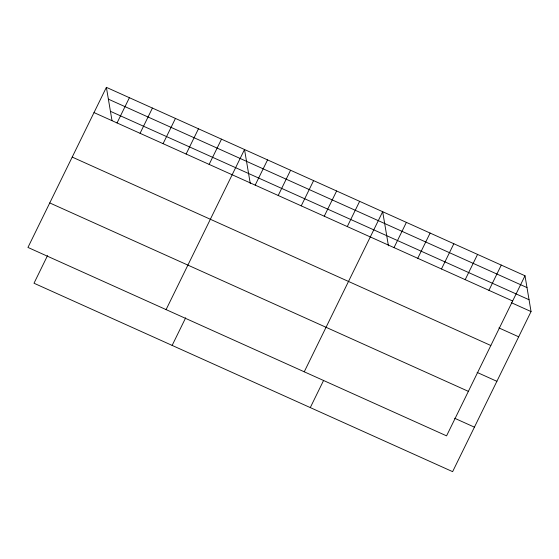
<?xml version="1.0" encoding="UTF-8"?>
<svg xmlns="http://www.w3.org/2000/svg" width="559" height="559" viewBox="0 0 559 559"><rect width="100%" height="100%" fill="white"/><g stroke="black" fill="none" stroke-linecap="round" stroke-linejoin="round"><path stroke-width="0.84" d="M106.378 87.344L27.95 247.434L446.571 435.859L524.999 275.769L106.378 87.344L112.003 120.604M47.529 255.61L34.001 283.231L452.622 471.656L531.05 311.566L524.999 275.769M117.041 122.945L129.402 97.706M140.064 133.308L152.425 108.069M163.088 143.67L175.449 118.431M186.112 154.032L198.473 128.794M209.136 164.402L221.504 139.156M166.093 309.616L244.528 149.519L250.285 183.632M172.144 345.413L185.679 317.791M255.183 185.127L267.551 159.888M278.207 195.489L290.575 170.25M301.231 205.852L313.599 180.613M324.255 216.214L336.623 190.975M347.279 226.577L359.647 201.338M304.243 371.798L382.67 211.7L388.435 245.813M310.287 407.595L323.444 380.742M394.025 247.623L406.393 222.377M417.748 258.3L430.116 233.054M441.47 268.977L453.838 243.738M465.193 279.654L477.561 254.415M488.915 290.331L501.283 265.092M108.376 99.153L526.997 287.578M110.43 111.325L529.052 299.75M94.017 112.583L512.638 301.008M511.282 302.664L531.05 311.566M498.914 327.909L518.682 336.804M72.216 157.086L490.837 345.511M477.113 372.406L496.881 381.308M49.751 202.931L468.372 391.356M454.656 418.258L474.423 427.16"/></g></svg>
